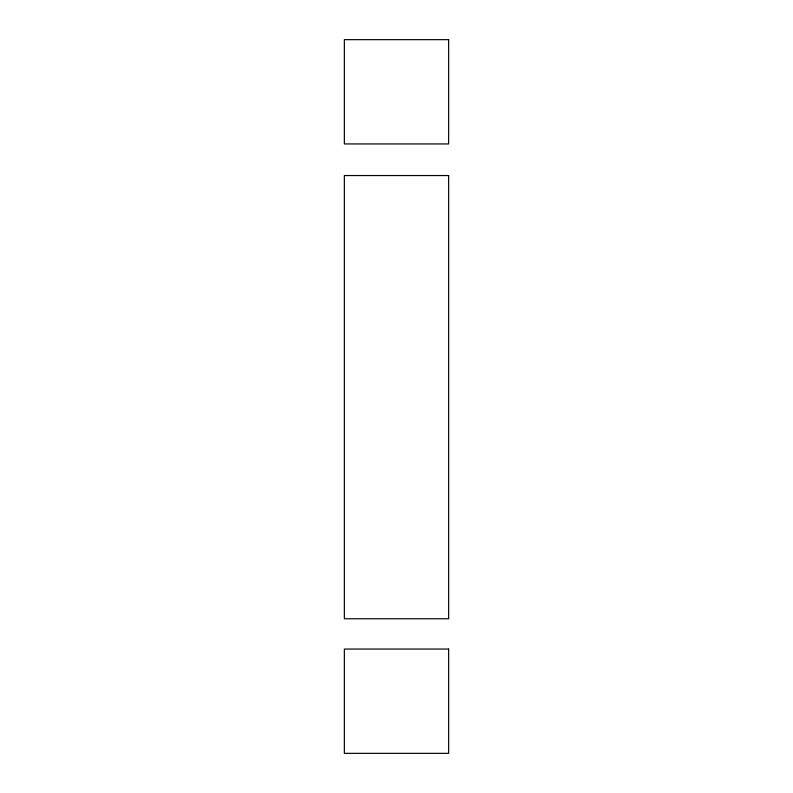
<?xml version="1.0" encoding="UTF-8"?>
<svg xmlns="http://www.w3.org/2000/svg" width="793" height="793" viewBox="0 0 793 793"><rect width="100%" height="100%" fill="white"/><g stroke="black" fill="none" stroke-linecap="round" stroke-linejoin="round"><path stroke-width="1.19" d="M448.64 39.65L344.36 39.65L344.36 143.939L448.64 143.939L448.64 39.65M448.64 175.55L344.36 175.55L344.36 618.758L448.64 618.758L448.64 175.55M448.64 649.061L344.36 649.061L344.36 753.35L448.64 753.35L448.64 649.061"/></g></svg>
